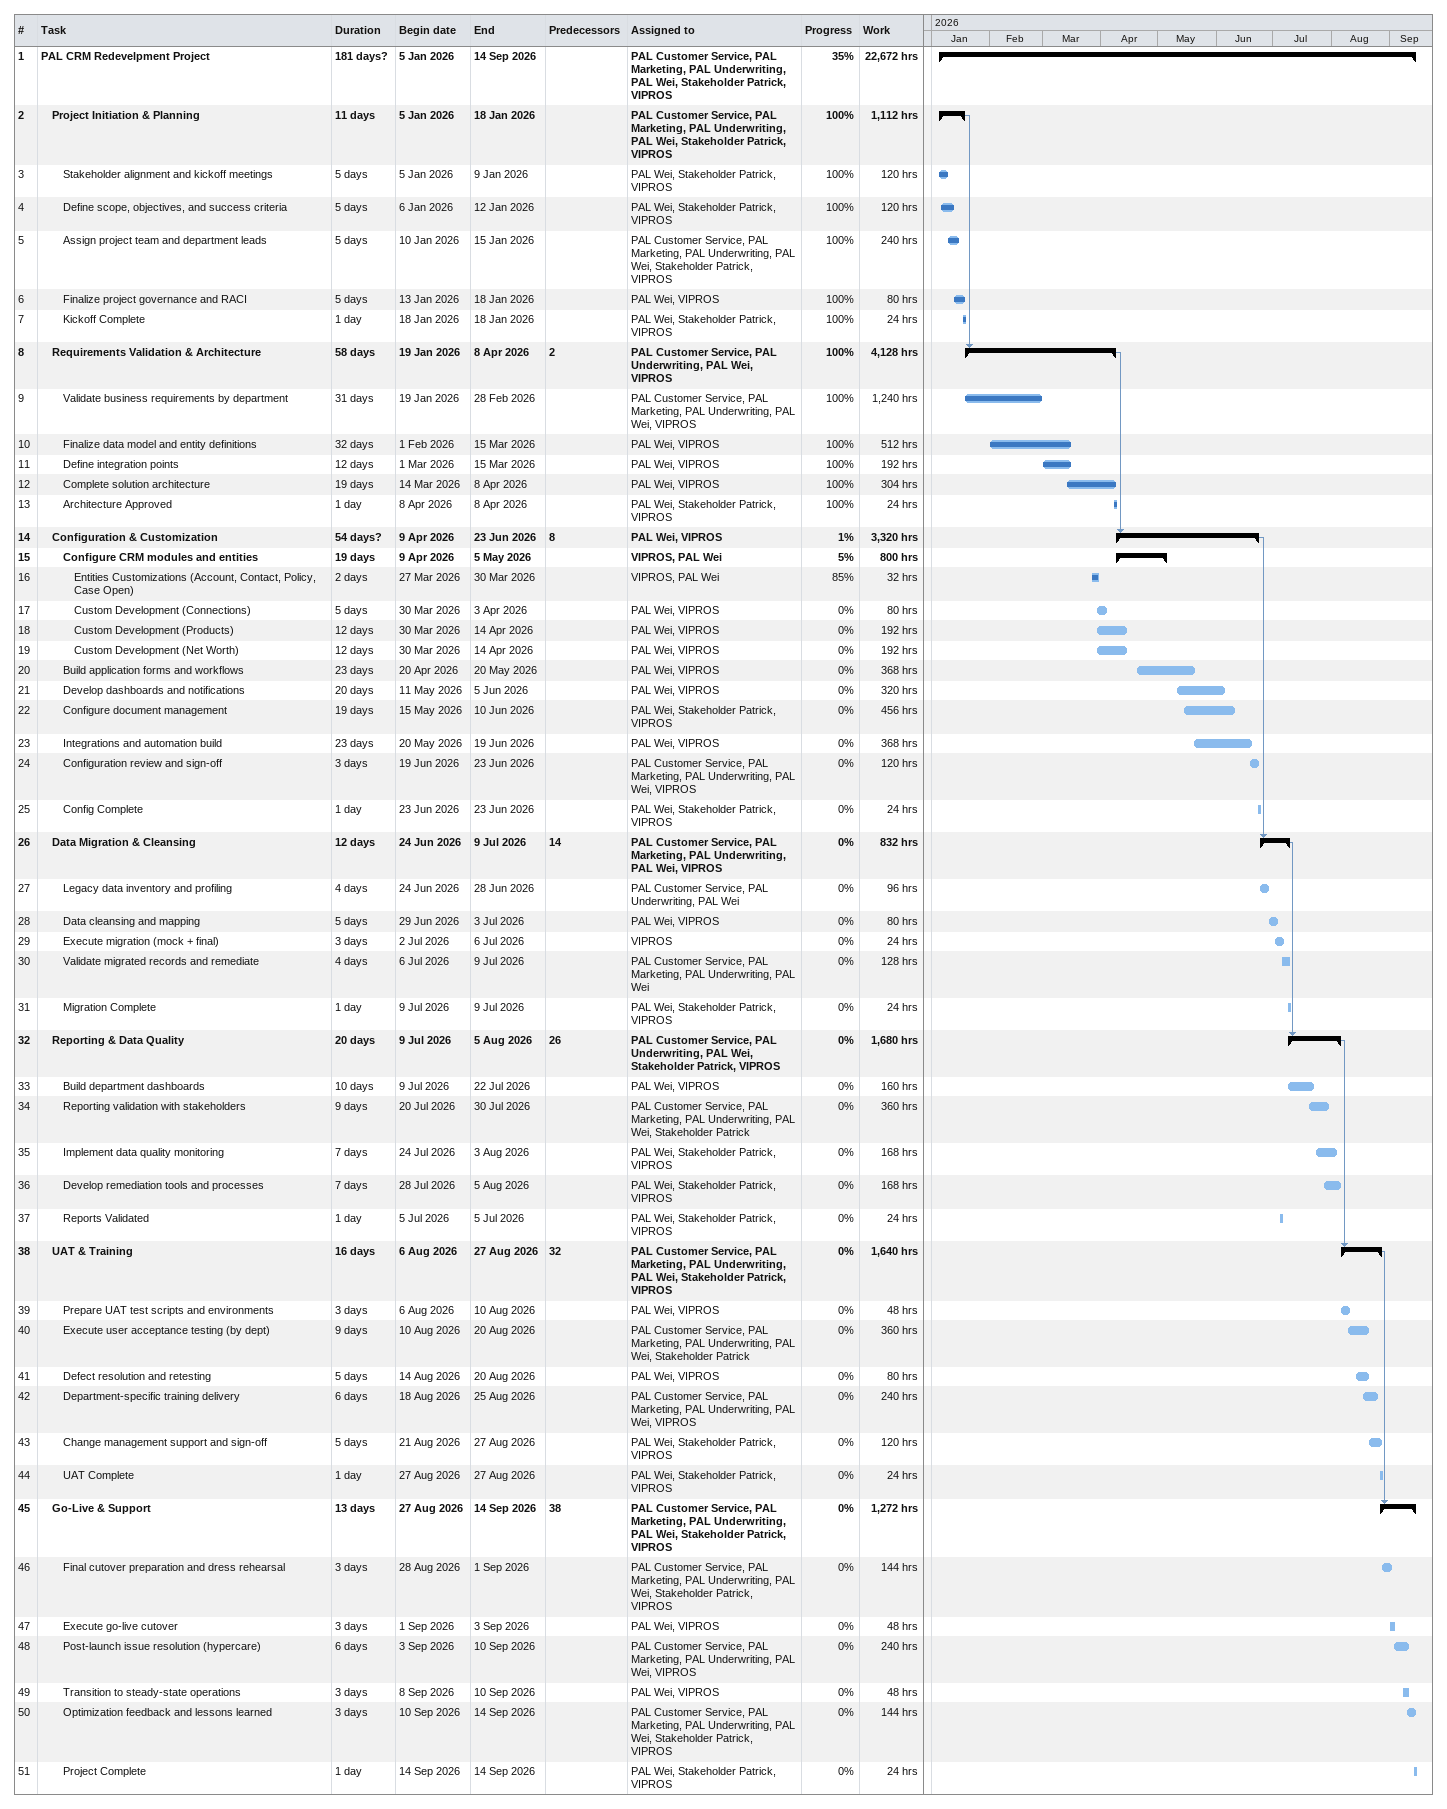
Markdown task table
| ID | Level | Task | Duration | Start | Finish | Predecessors | Resources | % complete | Work (h) |
|---|---|---|---|---|---|---|---|---|---|
| 1 | 1 | **PAL CRM Redevelpment Project** | 181d? | 2026-01-05 | 2026-09-14 |  | PAL Customer Service, PAL Marketing, PAL Underwriting, PAL Wei, Stakeholder Patrick, VIPROS | 35 | 22672 |
| 2 | 2 | **Project Initiation & Planning** | 11d | 2026-01-05 | 2026-01-18 |  | PAL Customer Service, PAL Marketing, PAL Underwriting, PAL Wei, Stakeholder Patrick, VIPROS | 100 | 1112 |
| 3 | 3 | Stakeholder alignment and kickoff meetings | 5d | 2026-01-05 | 2026-01-09 |  | PAL Wei, Stakeholder Patrick, VIPROS | 100 | 120 |
| 4 | 3 | Define scope, objectives, and success criteria | 5d | 2026-01-06 | 2026-01-12 |  | PAL Wei, Stakeholder Patrick, VIPROS | 100 | 120 |
| 5 | 3 | Assign project team and department leads | 5d | 2026-01-10 | 2026-01-15 |  | PAL Customer Service, PAL Marketing, PAL Underwriting, PAL Wei, Stakeholder Patrick, VIPROS | 100 | 240 |
| 6 | 3 | Finalize project governance and RACI | 5d | 2026-01-13 | 2026-01-18 |  | PAL Wei, VIPROS | 100 | 80 |
| 7 | 3 | Kickoff Complete | 1d | 2026-01-18 | 2026-01-18 |  | PAL Wei, Stakeholder Patrick, VIPROS | 100 | 24 |
| 8 | 2 | **Requirements Validation & Architecture** | 58d | 2026-01-19 | 2026-04-08 | 2 | PAL Customer Service, PAL Underwriting, PAL Wei, VIPROS | 100 | 4128 |
| 9 | 3 | Validate business requirements by department | 31d | 2026-01-19 | 2026-02-28 |  | PAL Customer Service, PAL Marketing, PAL Underwriting, PAL Wei, VIPROS | 100 | 1240 |
| 10 | 3 | Finalize data model and entity definitions | 32d | 2026-02-01 | 2026-03-15 |  | PAL Wei, VIPROS | 100 | 512 |
| 11 | 3 | Define integration points | 12d | 2026-03-01 | 2026-03-15 |  | PAL Wei, VIPROS | 100 | 192 |
| 12 | 3 | Complete solution architecture | 19d | 2026-03-14 | 2026-04-08 |  | PAL Wei, VIPROS | 100 | 304 |
| 13 | 3 | Architecture Approved | 1d | 2026-04-08 | 2026-04-08 |  | PAL Wei, Stakeholder Patrick, VIPROS | 100 | 24 |
| 14 | 2 | **Configuration & Customization** | 54d? | 2026-04-09 | 2026-06-23 | 8 | PAL Wei, VIPROS | 1 | 3320 |
| 15 | 3 | **Configure CRM modules and entities** | 19d | 2026-04-09 | 2026-05-05 |  | VIPROS, PAL Wei | 5 | 800 |
| 16 | 4 | Entities Customizations (Account, Contact, Policy, Case Open) | 2d | 2026-03-27 | 2026-03-30 |  | VIPROS, PAL Wei | 85 | 32 |
| 17 | 4 | Custom Development (Connections) | 5d | 2026-03-30 | 2026-04-03 |  | PAL Wei, VIPROS | 0 | 80 |
| 18 | 4 | Custom Development (Products) | 12d | 2026-03-30 | 2026-04-14 |  | PAL Wei, VIPROS | 0 | 192 |
| 19 | 4 | Custom Development (Net Worth) | 12d | 2026-03-30 | 2026-04-14 |  | PAL Wei, VIPROS | 0 | 192 |
| 20 | 3 | Build application forms and workflows | 23d | 2026-04-20 | 2026-05-20 |  | PAL Wei, VIPROS | 0 | 368 |
| 21 | 3 | Develop dashboards and notifications | 20d | 2026-05-11 | 2026-06-05 |  | PAL Wei, VIPROS | 0 | 320 |
| 22 | 3 | Configure document management | 19d | 2026-05-15 | 2026-06-10 |  | PAL Wei, Stakeholder Patrick, VIPROS | 0 | 456 |
| 23 | 3 | Integrations and automation build | 23d | 2026-05-20 | 2026-06-19 |  | PAL Wei, VIPROS | 0 | 368 |
| 24 | 3 | Configuration review and sign-off | 3d | 2026-06-19 | 2026-06-23 |  | PAL Customer Service, PAL Marketing, PAL Underwriting, PAL Wei, VIPROS | 0 | 120 |
| 25 | 3 | Config Complete | 1d | 2026-06-23 | 2026-06-23 |  | PAL Wei, Stakeholder Patrick, VIPROS | 0 | 24 |
| 26 | 2 | **Data Migration & Cleansing** | 12d | 2026-06-24 | 2026-07-09 | 14 | PAL Customer Service, PAL Marketing, PAL Underwriting, PAL Wei, VIPROS | 0 | 832 |
| 27 | 3 | Legacy data inventory and profiling | 4d | 2026-06-24 | 2026-06-28 |  | PAL Customer Service, PAL Underwriting, PAL Wei | 0 | 96 |
| 28 | 3 | Data cleansing and mapping | 5d | 2026-06-29 | 2026-07-03 |  | PAL Wei, VIPROS | 0 | 80 |
| 29 | 3 | Execute migration (mock + final) | 3d | 2026-07-02 | 2026-07-06 |  | VIPROS | 0 | 24 |
| 30 | 3 | Validate migrated records and remediate | 4d | 2026-07-06 | 2026-07-09 |  | PAL Customer Service, PAL Marketing, PAL Underwriting, PAL Wei | 0 | 128 |
| 31 | 3 | Migration Complete | 1d | 2026-07-09 | 2026-07-09 |  | PAL Wei, Stakeholder Patrick, VIPROS | 0 | 24 |
| 32 | 2 | **Reporting & Data Quality** | 20d | 2026-07-09 | 2026-08-05 | 26 | PAL Customer Service, PAL Underwriting, PAL Wei, Stakeholder Patrick, VIPROS | 0 | 1680 |
| 33 | 3 | Build department dashboards | 10d | 2026-07-09 | 2026-07-22 |  | PAL Wei, VIPROS | 0 | 160 |
| 34 | 3 | Reporting validation with stakeholders | 9d | 2026-07-20 | 2026-07-30 |  | PAL Customer Service, PAL Marketing, PAL Underwriting, PAL Wei, Stakeholder Patrick | 0 | 360 |
| 35 | 3 | Implement data quality monitoring | 7d | 2026-07-24 | 2026-08-03 |  | PAL Wei, Stakeholder Patrick, VIPROS | 0 | 168 |
| 36 | 3 | Develop remediation tools and processes | 7d | 2026-07-28 | 2026-08-05 |  | PAL Wei, Stakeholder Patrick, VIPROS | 0 | 168 |
| 37 | 3 | Reports Validated | 1d | 2026-07-05 | 2026-07-05 |  | PAL Wei, Stakeholder Patrick, VIPROS | 0 | 24 |
| 38 | 2 | **UAT & Training** | 16d | 2026-08-06 | 2026-08-27 | 32 | PAL Customer Service, PAL Marketing, PAL Underwriting, PAL Wei, Stakeholder Patrick, VIPROS | 0 | 1640 |
| 39 | 3 | Prepare UAT test scripts and environments | 3d | 2026-08-06 | 2026-08-10 |  | PAL Wei, VIPROS | 0 | 48 |
| 40 | 3 | Execute user acceptance testing (by dept) | 9d | 2026-08-10 | 2026-08-20 |  | PAL Customer Service, PAL Marketing, PAL Underwriting, PAL Wei, Stakeholder Patrick | 0 | 360 |
| 41 | 3 | Defect resolution and retesting | 5d | 2026-08-14 | 2026-08-20 |  | PAL Wei, VIPROS | 0 | 80 |
| 42 | 3 | Department-specific training delivery | 6d | 2026-08-18 | 2026-08-25 |  | PAL Customer Service, PAL Marketing, PAL Underwriting, PAL Wei, VIPROS | 0 | 240 |
| 43 | 3 | Change management support and sign-off | 5d | 2026-08-21 | 2026-08-27 |  | PAL Wei, Stakeholder Patrick, VIPROS | 0 | 120 |
| 44 | 3 | UAT Complete | 1d | 2026-08-27 | 2026-08-27 |  | PAL Wei, Stakeholder Patrick, VIPROS | 0 | 24 |
| 45 | 2 | **Go-Live & Support** | 13d | 2026-08-27 | 2026-09-14 | 38 | PAL Customer Service, PAL Marketing, PAL Underwriting, PAL Wei, Stakeholder Patrick, VIPROS | 0 | 1272 |
| 46 | 3 | Final cutover preparation and dress rehearsal | 3d | 2026-08-28 | 2026-09-01 |  | PAL Customer Service, PAL Marketing, PAL Underwriting, PAL Wei, Stakeholder Patrick, VIPROS | 0 | 144 |
| 47 | 3 | Execute go-live cutover | 3d | 2026-09-01 | 2026-09-03 |  | PAL Wei, VIPROS | 0 | 48 |
| 48 | 3 | Post-launch issue resolution (hypercare) | 6d | 2026-09-03 | 2026-09-10 |  | PAL Customer Service, PAL Marketing, PAL Underwriting, PAL Wei, VIPROS | 0 | 240 |
| 49 | 3 | Transition to steady-state operations | 3d | 2026-09-08 | 2026-09-10 |  | PAL Wei, VIPROS | 0 | 48 |
| 50 | 3 | Optimization feedback and lessons learned | 3d | 2026-09-10 | 2026-09-14 |  | PAL Customer Service, PAL Marketing, PAL Underwriting, PAL Wei, Stakeholder Patrick, VIPROS | 0 | 144 |
| 51 | 3 | Project Complete | 1d | 2026-09-14 | 2026-09-14 |  | PAL Wei, Stakeholder Patrick, VIPROS | 0 | 24 |
